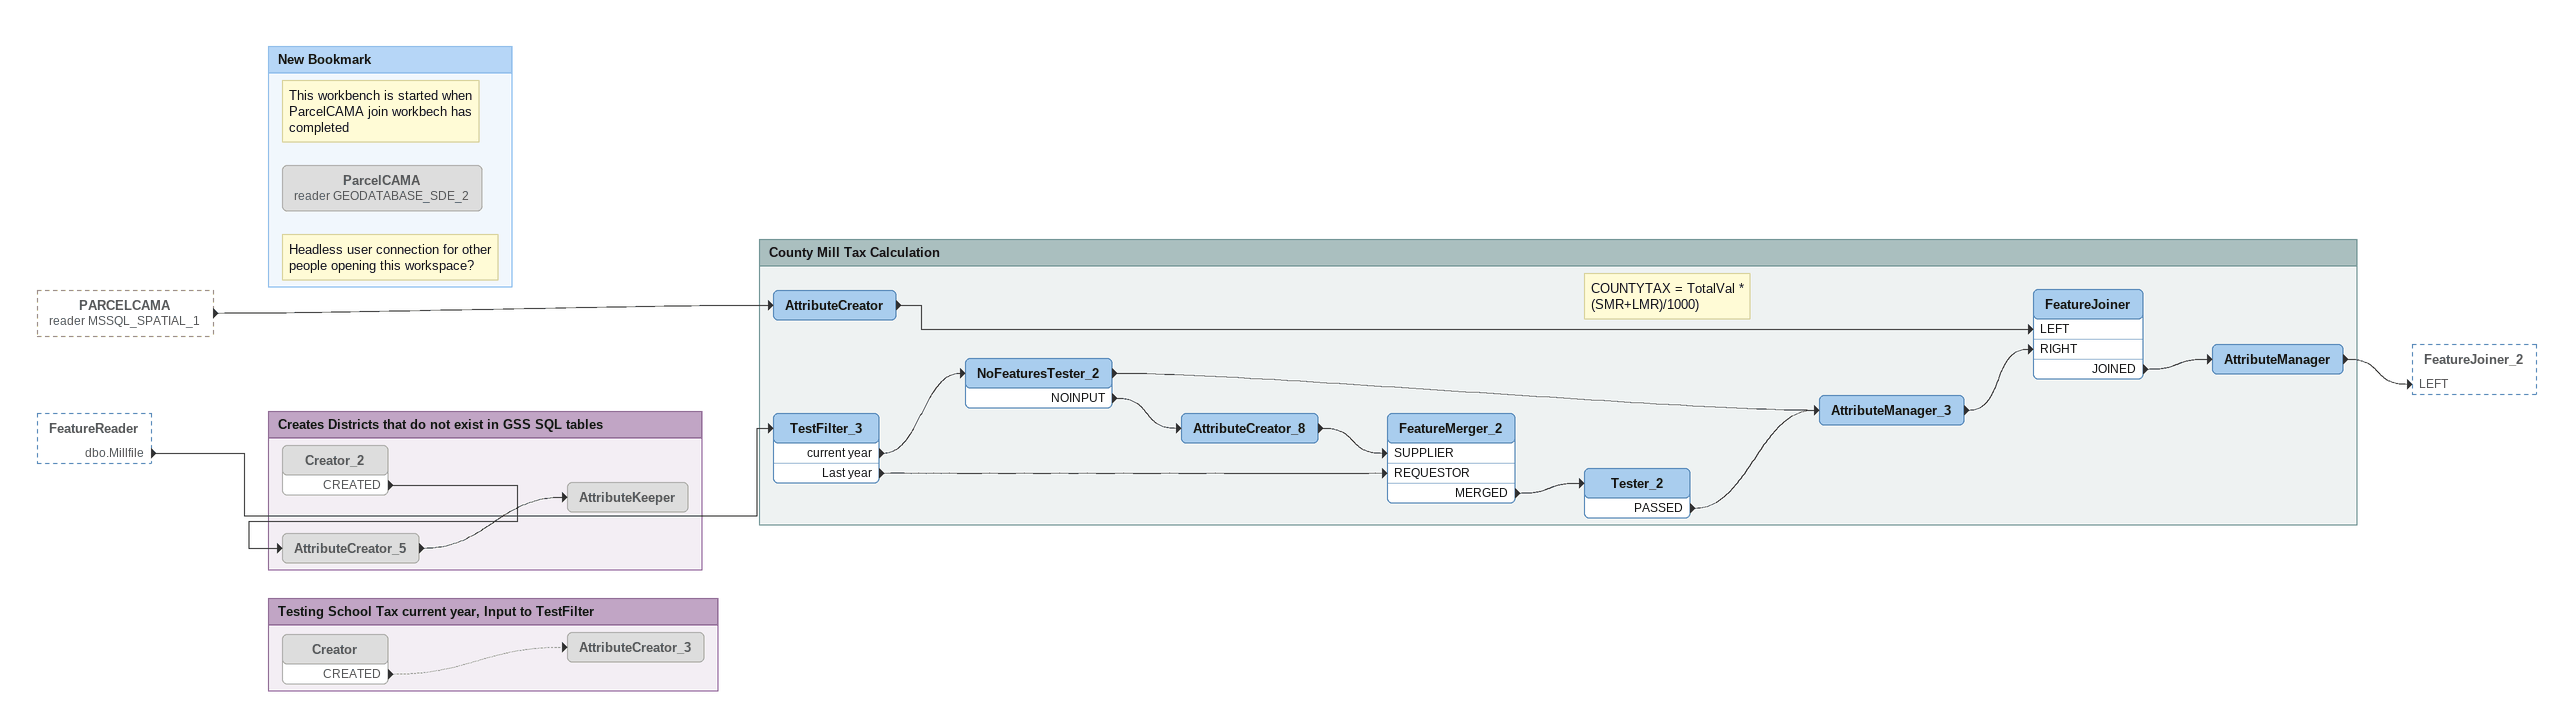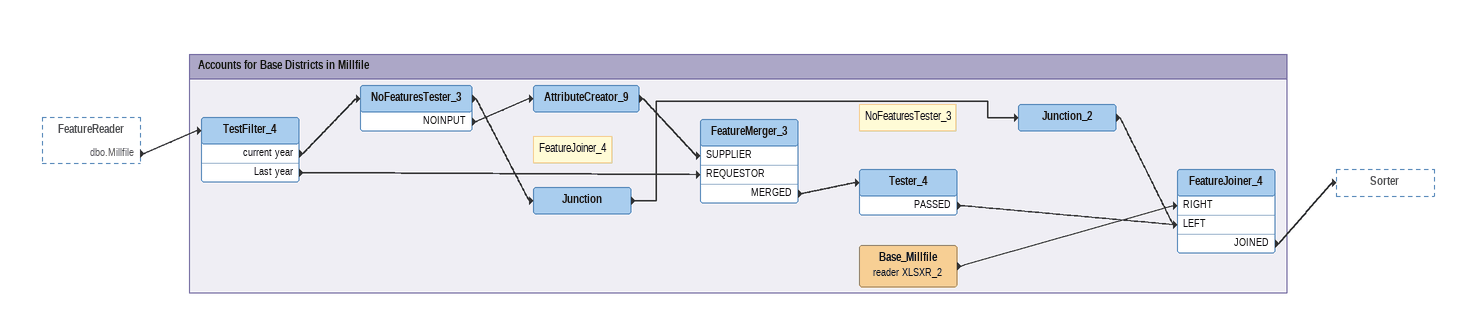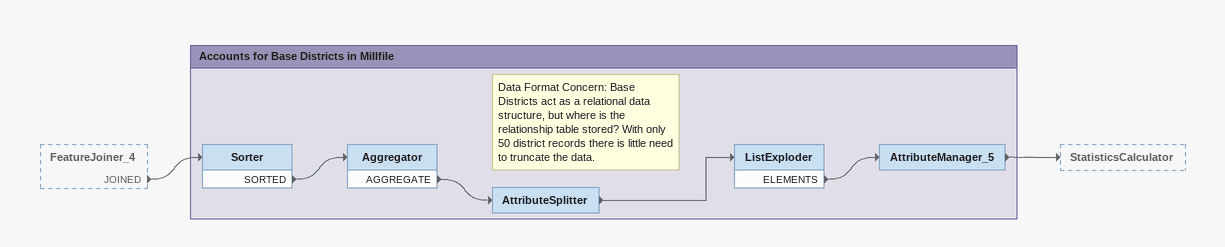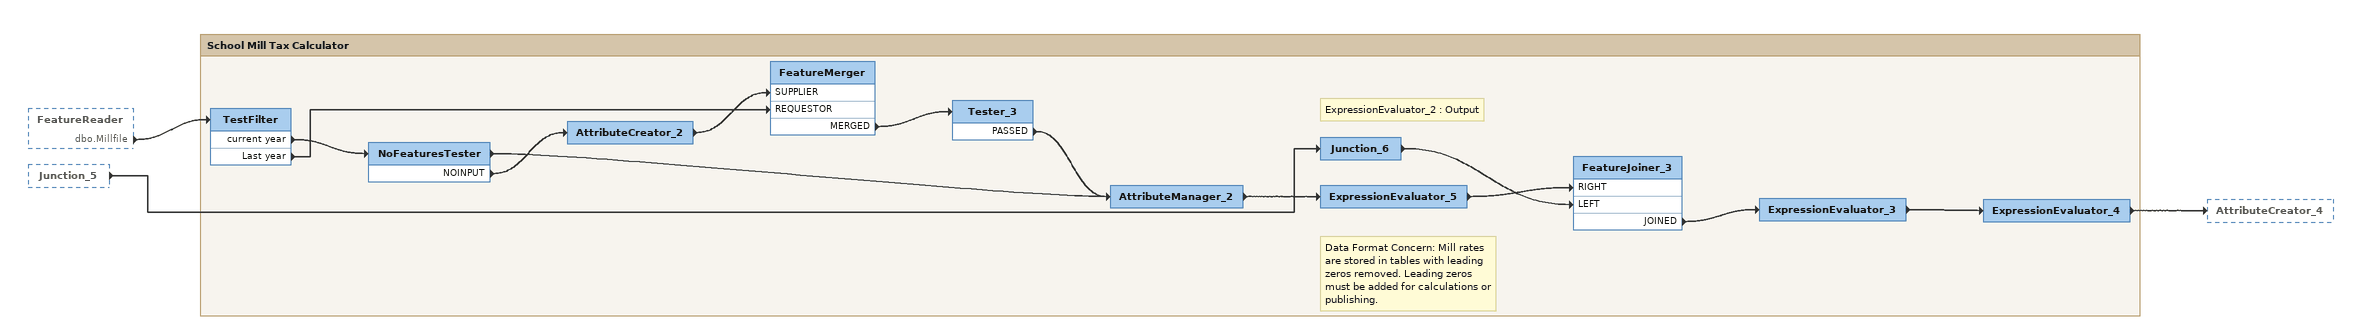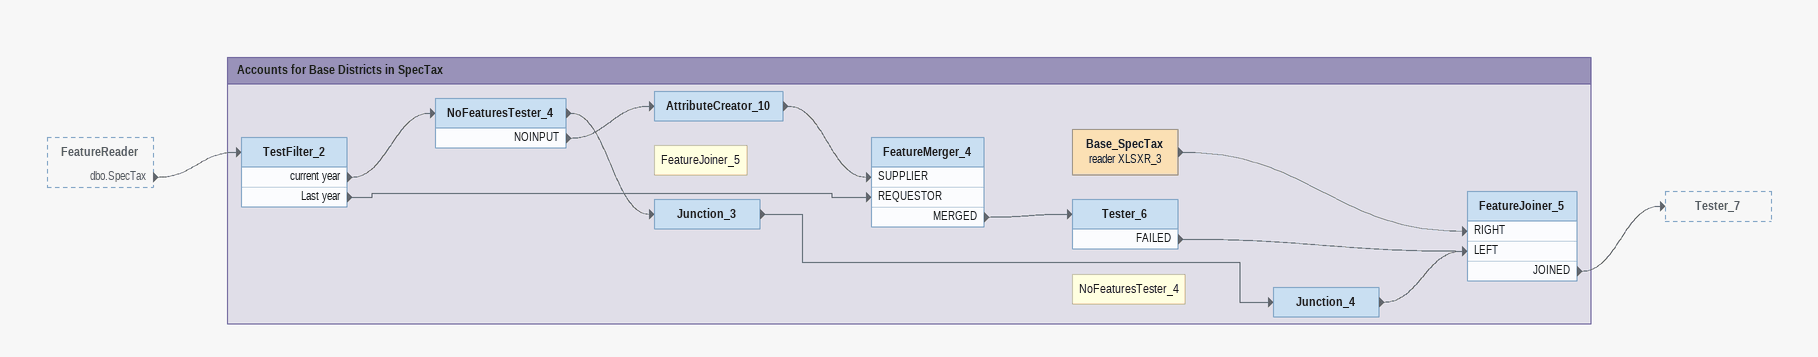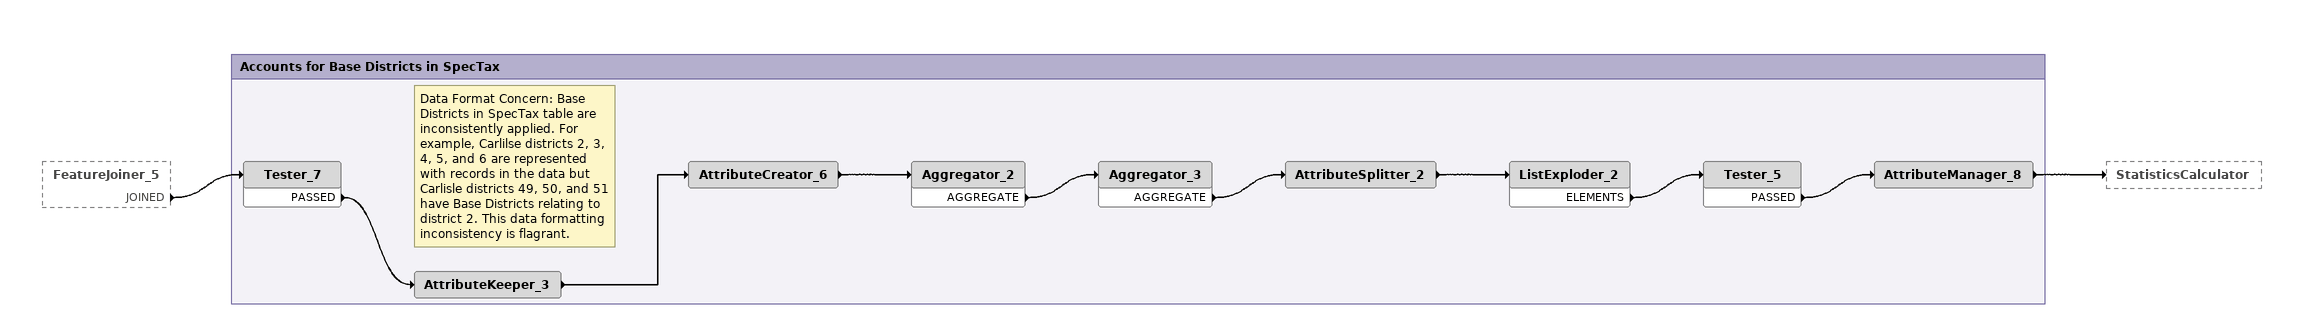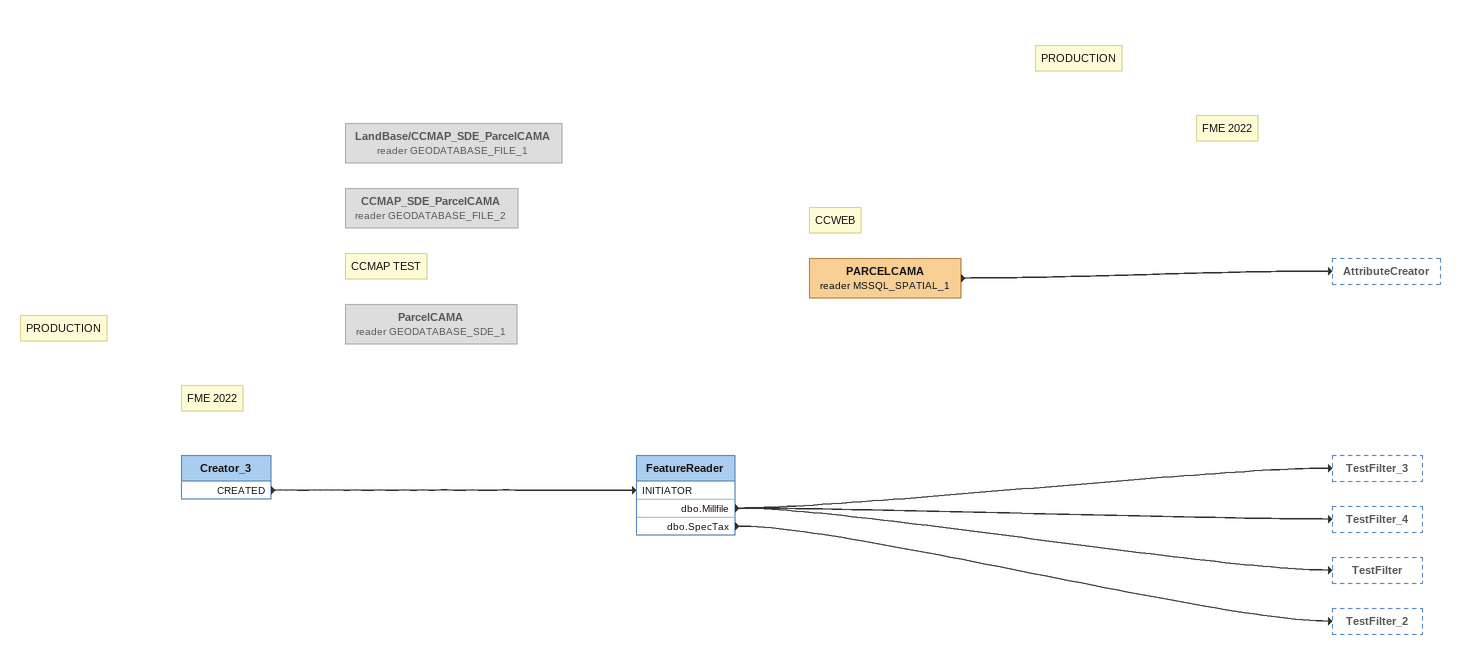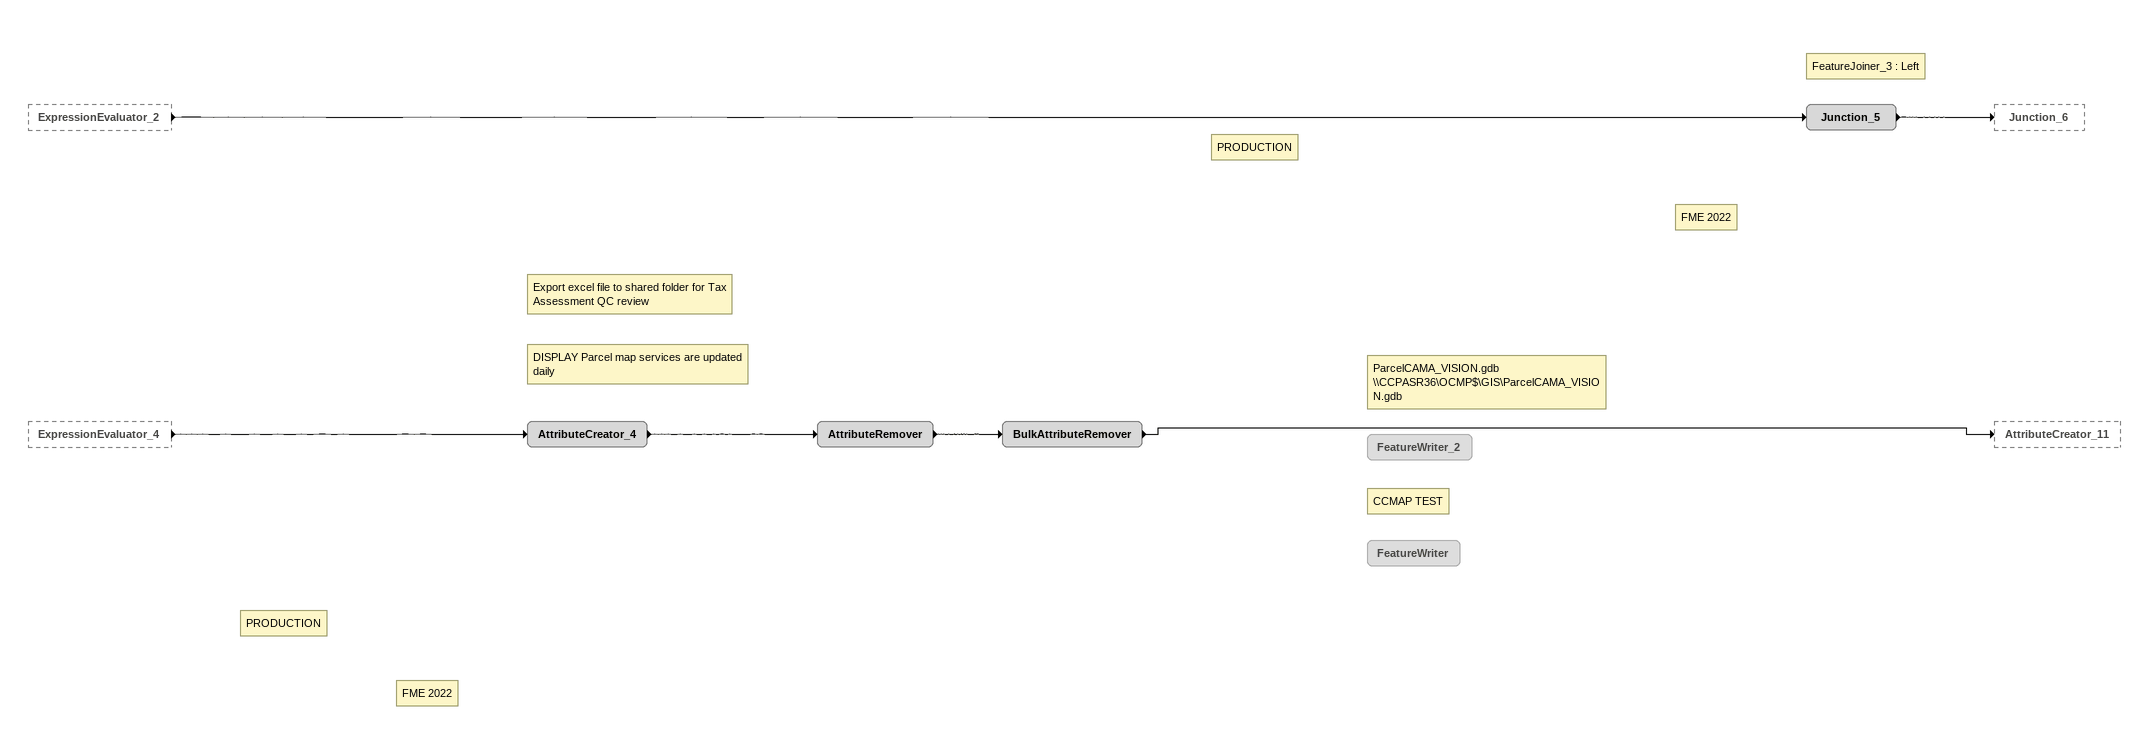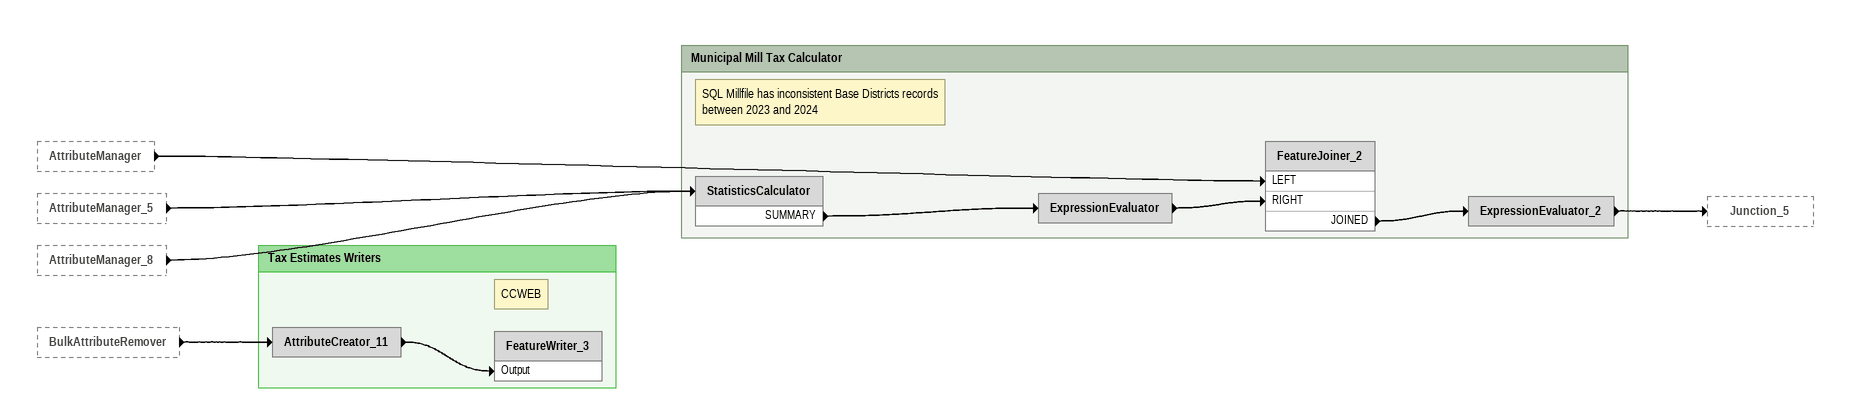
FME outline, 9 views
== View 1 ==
PARCELCAMA (reader MSSQL_SPATIAL_1) [outside]
    -> AttributeCreator
FeatureReader [outside]
    dbo.Millfile -> TestFilter_3

Bookmark: County Mill Tax Calculation
TestFilter_3
    current year -> NoFeaturesTester_2
    Last year -> FeatureMerger_2 [REQUESTOR]
NoFeaturesTester_2
    NOINPUT -> AttributeCreator_8
    -> AttributeManager_3
AttributeCreator_8
    -> FeatureMerger_2 [SUPPLIER]
FeatureMerger_2
    MERGED -> Tester_2
Tester_2
    PASSED -> AttributeManager_3
Note: COUNTYTAX = TotalVal * (SMR+LMR)/1000)
AttributeManager_3
    -> FeatureJoiner [RIGHT]
AttributeCreator
    -> FeatureJoiner [LEFT]
FeatureJoiner
    JOINED -> AttributeManager
AttributeManager
    -> FeatureJoiner_2 [LEFT]

Bookmark: Creates Districts that do not exist in GSS SQL tables
Creator_2 [off]
    CREATED -> AttributeCreator_5
AttributeCreator_5 [off]
    -> AttributeKeeper
AttributeKeeper [off]

Bookmark: Testing School Tax current year, Input to TestFilter
Creator [off]
    CREATED -> AttributeCreator_3 [off]
AttributeCreator_3 [off]

Bookmark: New Bookmark
Note: This workbench is started when ParcelCAMA join workbech has completed
Note: Headless user connection for other people opening this workspace?
ParcelCAMA (reader GEODATABASE_SDE_2) [off]

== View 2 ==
FeatureReader [outside]
    dbo.Millfile -> TestFilter_4

Bookmark: Accounts for Base Districts in Millfile
TestFilter_4
    current year -> NoFeaturesTester_3
    Last year -> FeatureMerger_3 [REQUESTOR]
NoFeaturesTester_3
    NOINPUT -> AttributeCreator_9
    -> Junction
AttributeCreator_9
    -> FeatureMerger_3 [SUPPLIER]
FeatureMerger_3
    MERGED -> Tester_4
Tester_4
    PASSED -> FeatureJoiner_4 [LEFT]
Note: FeatureJoiner_4
Junction
    -> Junction_2
Note: NoFeaturesTester_3
Junction_2
    -> FeatureJoiner_4 [LEFT]
Base_Millfile (reader XLSXR_2)
    -> FeatureJoiner_4 [RIGHT]
FeatureJoiner_4
    JOINED -> Sorter

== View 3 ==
FeatureJoiner_4 [outside]
    JOINED -> Sorter

Bookmark: Accounts for Base Districts in Millfile
Sorter
    SORTED -> Aggregator
Aggregator
    AGGREGATE -> AttributeSplitter
Note: Data Format Concern: Base Districts act as a relational data structure, but where is the relationship table stored? With only 50 district records there is little need to truncate the data.
AttributeSplitter
    -> ListExploder
ListExploder
    ELEMENTS -> AttributeManager_5
AttributeManager_5
    -> StatisticsCalculator

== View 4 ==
FeatureReader [outside]
    dbo.Millfile -> TestFilter
Junction_5 [outside]
    -> Junction_6

Bookmark: School Mill Tax Calculator
TestFilter
    current year -> NoFeaturesTester
    Last year -> FeatureMerger [REQUESTOR]
NoFeaturesTester
    NOINPUT -> AttributeCreator_2
    -> AttributeManager_2
AttributeCreator_2
    -> FeatureMerger [SUPPLIER]
FeatureMerger
    MERGED -> Tester_3
Tester_3
    PASSED -> AttributeManager_2
AttributeManager_2
    -> ExpressionEvaluator_5
Note: Data Format Concern: Mill rates are stored in tables with leading zeros removed. Leading zeros must be added for calculations or publishing.
ExpressionEvaluator_5
    -> FeatureJoiner_3 [RIGHT]
Note: ExpressionEvaluator_2 : Output
Junction_6
    -> FeatureJoiner_3 [LEFT]
FeatureJoiner_3
    JOINED -> ExpressionEvaluator_3
ExpressionEvaluator_3
    -> ExpressionEvaluator_4
ExpressionEvaluator_4
    -> AttributeCreator_4

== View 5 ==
FeatureReader [outside]
    dbo.SpecTax -> TestFilter_2

Bookmark: Accounts for Base Districts in SpecTax
TestFilter_2
    current year -> NoFeaturesTester_4
    Last year -> FeatureMerger_4 [REQUESTOR]
NoFeaturesTester_4
    NOINPUT -> AttributeCreator_10
    -> Junction_3
AttributeCreator_10
    -> FeatureMerger_4 [SUPPLIER]
FeatureMerger_4
    MERGED -> Tester_6
Tester_6
    FAILED -> FeatureJoiner_5 [LEFT]
Note: FeatureJoiner_5
Junction_3
    -> Junction_4
Note: NoFeaturesTester_4
Junction_4
    -> FeatureJoiner_5 [LEFT]
Base_SpecTax (reader XLSXR_3)
    -> FeatureJoiner_5 [RIGHT]
FeatureJoiner_5
    JOINED -> Tester_7

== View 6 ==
FeatureJoiner_5 [outside]
    JOINED -> Tester_7

Bookmark: Accounts for Base Districts in SpecTax
Tester_7
    PASSED -> AttributeKeeper_3
Note: Data Format Concern: Base Districts in SpecTax table are inconsistently applied. For example, Carlilse districts 2, 3, 4, 5, and 6 are represented with records in the data but Carlisle districts 49, 50, and 51 have Base Districts relating to district 2. This data formatting inconsistency is flagrant.
AttributeKeeper_3
    -> AttributeCreator_6
AttributeCreator_6
    -> Aggregator_2
Aggregator_2
    AGGREGATE -> Aggregator_3
Aggregator_3
    AGGREGATE -> AttributeSplitter_2
AttributeSplitter_2
    -> ListExploder_2
ListExploder_2
    ELEMENTS -> Tester_5
Tester_5
    PASSED -> AttributeManager_8
AttributeManager_8
    -> StatisticsCalculator

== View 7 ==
Note: PRODUCTION
Note: FME 2022
Creator_3
    CREATED -> FeatureReader [INITIATOR]
FeatureReader
    dbo.Millfile -> TestFilter_3
    dbo.Millfile -> TestFilter_4
    dbo.Millfile -> TestFilter
    dbo.SpecTax -> TestFilter_2
LandBase/CCMAP_SDE_ParcelCAMA (reader GEODATABASE_FILE_1) [off]
CCMAP_SDE_ParcelCAMA (reader GEODATABASE_FILE_2) [off]
Note: CCMAP TEST
ParcelCAMA (reader GEODATABASE_SDE_1) [off]
Note: CCWEB
Note: PRODUCTION
Note: FME 2022
PARCELCAMA (reader MSSQL_SPATIAL_1)
    -> AttributeCreator

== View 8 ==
ExpressionEvaluator_2 [outside]
    -> Junction_5
ExpressionEvaluator_4 [outside]
    -> AttributeCreator_4
Note: FeatureJoiner_3 : Left
Junction_5
    -> Junction_6
Note: PRODUCTION
Note: FME 2022
Note: Export excel file to shared folder for Tax Assessment QC review
Note: DISPLAY Parcel map services are updated daily
AttributeCreator_4
    -> AttributeRemover
AttributeRemover
    -> BulkAttributeRemover
BulkAttributeRemover
    -> AttributeCreator_11
Note: PRODUCTION
Note: ParcelCAMA_VISION.gdb / \\CCPASR36\OCMP$\GIS\ParcelCAMA_VISION.gdb
Note: FME 2022
FeatureWriter_2 [off]
Note: CCMAP TEST
FeatureWriter [off]

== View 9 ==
AttributeManager [outside]
    -> FeatureJoiner_2 [LEFT]
AttributeManager_5 [outside]
    -> StatisticsCalculator
AttributeManager_8 [outside]
    -> StatisticsCalculator
BulkAttributeRemover [outside]
    -> AttributeCreator_11

Bookmark: Municipal Mill Tax Calculator
Note: SQL Millfile has inconsistent Base Districts records between 2023 and 2024
StatisticsCalculator
    SUMMARY -> ExpressionEvaluator
ExpressionEvaluator
    -> FeatureJoiner_2 [RIGHT]
FeatureJoiner_2
    JOINED -> ExpressionEvaluator_2
ExpressionEvaluator_2
    -> Junction_5

Bookmark: Tax Estimates Writers
AttributeCreator_11
    -> FeatureWriter_3 [Output]
Note: CCWEB
FeatureWriter_3
